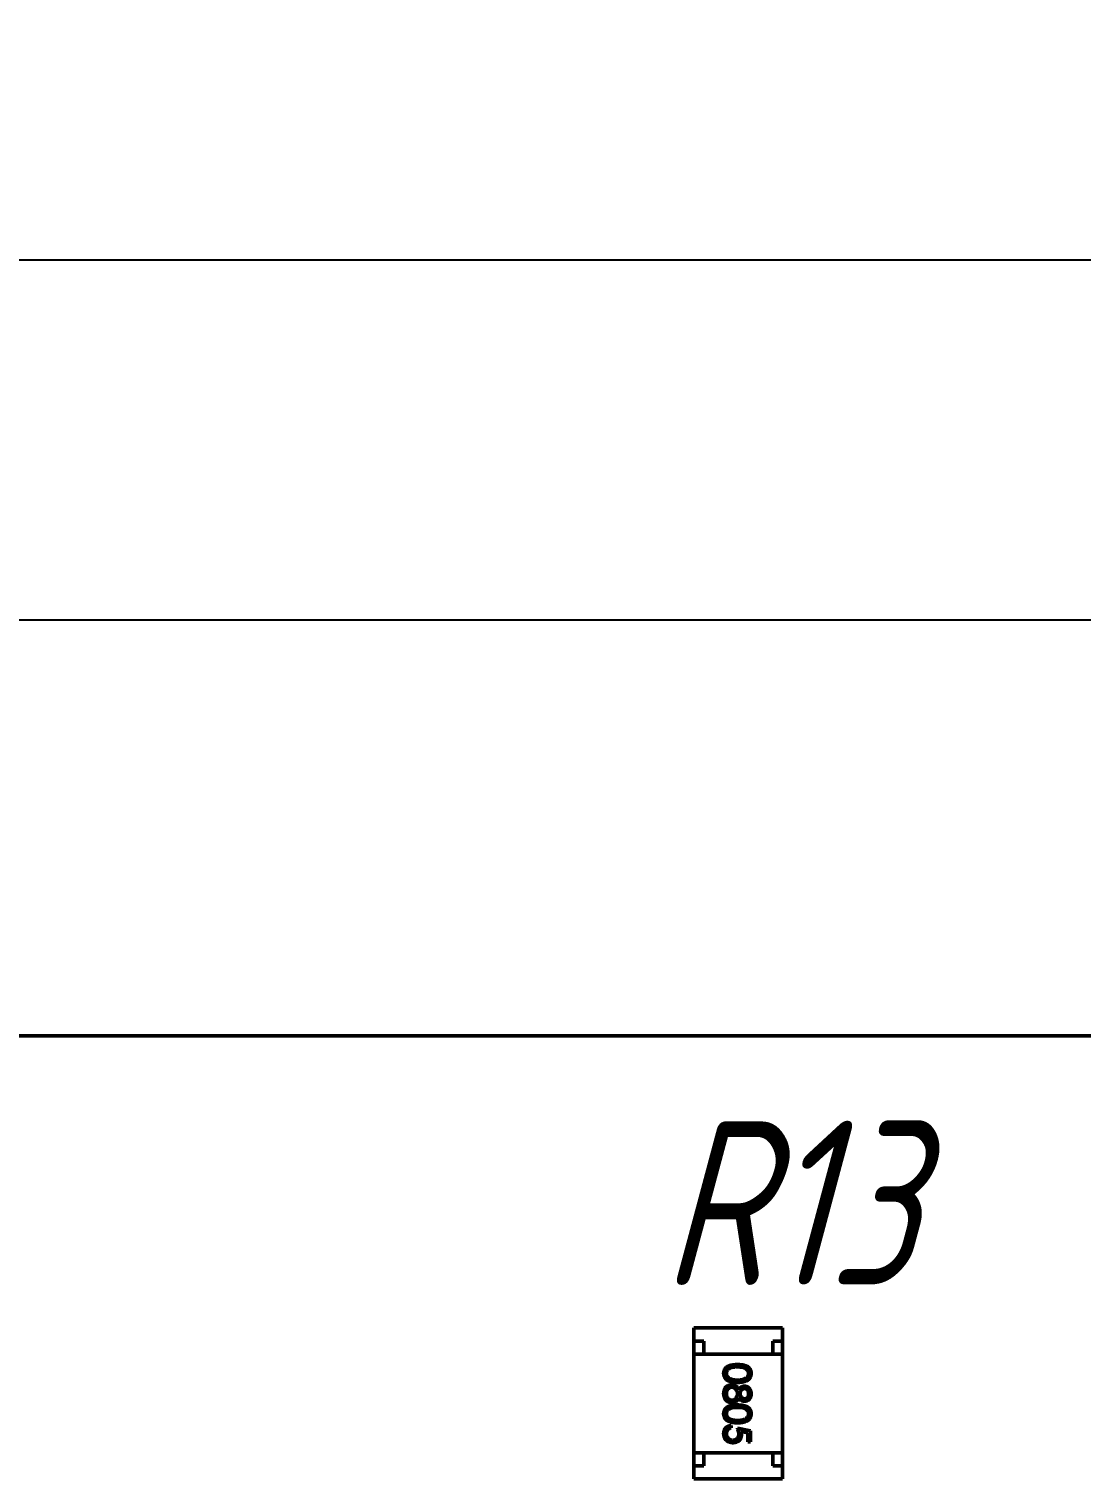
# Model space of a CAD drawing. Header units: millimetres. Extents: x 3004 to 446186229, y 1206 to 1506.
# Drawn here: x 3109.64 to 3125.66, y 1453.79 to 1475.87 of the extents above; entities that cross this region are included whole.
import ezdxf

# ---------------------------------------------------------------- set-up
doc = ezdxf.new("R2010")
doc.units = ezdxf.units.MM
doc.layers.add('Tonk', color=7, linetype='Continuous', lineweight=25)
doc.layers.add('Видимый контур (ГОСТ)', color=7, linetype='Continuous', lineweight=50)
doc.styles.get("Standard").update_dxf_attribs({"font": '', "width": 0.8, "oblique": 15})
doc.styles.get('Standard').set_extended_font_data('GOST type B')
doc.dimstyles.new('ISO-25', dxfattribs={"dimtxt": 2.5, "dimasz": 2.5, "dimexe": 1.25, "dimexo": 0, "dimtad": 1, "dimtxsty": 'Standard', "dimcen": 2.5, "dimadec": 0, "dimazin": 0, "dimtfac": 1, "dimtmove": 0, "dimatfit": 3, "dimfxl": 1, "dimarcsym": 0})

# ---------------------------------------------------------------- blocks, each defined once
blk = doc.blocks.new('*D35')
at = {"layer": 'Tonk', "color": 0, "lineweight": -2, "transparency": 16777216}
for p, q in [((3072.222, 1456.102), (3072.222, 1473.603)), ((3186.396, 1454.893), (3186.396, 1473.603)), ((3074.722, 1472.353), (3183.896, 1472.353))]:
    blk.add_line(p, q, dxfattribs=at)
at = {"layer": 'Tonk', "color": 0, "transparency": 16777216}
for points in [[(3074.722, 1472.769), (3074.722, 1471.936), (3072.222, 1472.353)], [(3183.896, 1472.769), (3183.896, 1471.936), (3186.396, 1472.353)]]:
    blk.add_solid(points, dxfattribs=at)
at = {"layer": 'Tonk', "color": 0, "transparency": 16777216, "insert": (3129.309, 1474.228), "char_height": 2.5, "attachment_point": 5}
blk.add_mtext('120*', dxfattribs=at)
blk = doc.blocks.new('*D45')
at = {"layer": 'Tonk', "color": 0, "lineweight": -2, "transparency": 16777216}
for p, q in [((3074.877, 1459.037), (3074.877, 1468.121)), ((3180.717, 1459.037), (3180.717, 1468.121)), ((3077.377, 1466.871), (3178.217, 1466.871))]:
    blk.add_line(p, q, dxfattribs=at)
at = {"layer": 'Tonk', "color": 0, "transparency": 16777216}
for points in [[(3077.377, 1467.287), (3077.377, 1466.454), (3074.877, 1466.871)], [(3178.217, 1467.287), (3178.217, 1466.454), (3180.717, 1466.871)]]:
    blk.add_solid(points, dxfattribs=at)
at = {"layer": 'Tonk', "color": 0, "transparency": 16777216, "insert": (3127.797, 1468.746), "char_height": 2.5, "attachment_point": 5}
blk.add_mtext('110*', dxfattribs=at)

msp = doc.modelspace()

# ---------------------------------------------------------------- linework, layer by layer
at = {"layer": 'Видимый контур (ГОСТ)'}
for p, q in [((3076.55695, 1460.53704), (3179.71695, 1460.53704)), ((3119.76695, 1456.08704), (3121.11695, 1456.08704)), ((3119.76695, 1456.08704), (3119.76695, 1455.88704)), ((3121.11695, 1456.08704), (3121.11695, 1455.88704)), ((3119.76695, 1455.88704), (3119.76695, 1455.68704)), ((3119.91695, 1455.88704), (3119.76695, 1455.88704)), ((3119.91695, 1455.68704), (3119.91695, 1455.88704)), ((3120.96695, 1455.88704), (3120.96695, 1455.68704)), ((3121.11695, 1455.88704), (3120.96695, 1455.88704)), ((3121.11695, 1455.68704), (3121.11695, 1455.88704)), ((3121.11695, 1455.68704), (3119.76695, 1455.68704)), ((3119.76695, 1454.18704), (3119.76695, 1455.68704)), ((3119.91695, 1455.68704), (3120.96695, 1455.68704)), ((3121.11695, 1454.18704), (3121.11695, 1455.68704)), ((3120.33169, 1454.60145), (3120.33169, 1454.56555)), ((3120.42912, 1454.56042), (3120.62912, 1454.5194)), ((3120.5881, 1454.49135), (3120.48289, 1454.51291)), ((3120.5881, 1454.35529), (3120.5881, 1454.49135)), ((3120.62912, 1454.5194), (3120.62912, 1454.35529)), ((3120.62912, 1454.35529), (3120.5881, 1454.35529)), ((3119.76695, 1454.18704), (3119.76695, 1453.98704)), ((3121.11695, 1454.18704), (3119.76695, 1454.18704)), ((3119.91695, 1454.18704), (3120.96695, 1454.18704)), ((3119.91695, 1453.98704), (3119.91695, 1454.18704)), ((3120.96695, 1454.18704), (3120.96695, 1453.98704)), ((3121.11695, 1453.98704), (3121.11695, 1454.18704)), ((3119.76695, 1453.98704), (3119.91695, 1453.98704)), ((3119.76695, 1453.78704), (3119.76695, 1453.98704)), ((3120.96695, 1453.98704), (3121.11695, 1453.98704)), ((3121.11695, 1453.78704), (3121.11695, 1453.98704)), ((3119.76695, 1453.78704), (3121.11695, 1453.78704))]:
    msp.add_line(p, q, dxfattribs=at)
for points, knots in [([(3120.21887, 1455.39592), (3120.21892, 1455.39907), (3120.21902, 1455.40529), (3120.22011, 1455.41451), (3120.22186, 1455.42346), (3120.22431, 1455.43218), (3120.2273, 1455.44072), (3120.23121, 1455.44896), (3120.2357, 1455.45699), (3120.24082, 1455.46479), (3120.24669, 1455.47222), (3120.25317, 1455.47932), (3120.26044, 1455.48591), (3120.26838, 1455.49204), (3120.27692, 1455.49786), (3120.28617, 1455.50322), (3120.2961, 1455.50818), (3120.30676, 1455.51271), (3120.31832, 1455.51672), (3120.33091, 1455.52027), (3120.34464, 1455.52307), (3120.35939, 1455.52547), (3120.37524, 1455.52741), (3120.39219, 1455.52873), (3120.41023, 1455.52954), (3120.4226, 1455.52962), (3120.42896, 1455.52965)], [0, 0, 0, 0, 0.03378715, 0.06662166, 0.09928488, 0.13136117, 0.16358519, 0.19610393, 0.22890225, 0.26215806, 0.29599122, 0.33021785, 0.36505983, 0.40095074, 0.43762038, 0.47570753, 0.51538069, 0.55641354, 0.59976483, 0.64642416, 0.69643144, 0.74978152, 0.80657331, 0.86743553, 0.93188675, 1, 1, 1, 1]), ([(3120.42896, 1455.25786), (3120.42284, 1455.25793), (3120.41093, 1455.25808), (3120.39349, 1455.25883), (3120.37704, 1455.26031), (3120.36152, 1455.26216), (3120.34699, 1455.26473), (3120.33342, 1455.26788), (3120.32074, 1455.27139), (3120.30906, 1455.27571), (3120.29821, 1455.28044), (3120.28808, 1455.28559), (3120.27857, 1455.29111), (3120.26977, 1455.29712), (3120.26161, 1455.30353), (3120.25424, 1455.31046), (3120.24748, 1455.31774), (3120.24146, 1455.32545), (3120.2362, 1455.33349), (3120.23149, 1455.34172), (3120.22769, 1455.35026), (3120.22443, 1455.35894), (3120.22193, 1455.36787), (3120.22021, 1455.37704), (3120.219, 1455.38641), (3120.21891, 1455.39274), (3120.21887, 1455.39592)], [0, 0, 0, 0, 0.06506329, 0.12677317, 0.18551576, 0.24076468, 0.2929798, 0.34225037, 0.38891929, 0.43277566, 0.47462843, 0.51477469, 0.55360589, 0.59142641, 0.62802812, 0.66380363, 0.69898434, 0.73359149, 0.76762847, 0.80120835, 0.83426384, 0.86698069, 0.89971974, 0.93270191, 0.96617588, 1, 1, 1, 1]), ([(3120.42912, 1455.49376), (3120.42378, 1455.49374), (3120.41341, 1455.49372), (3120.39834, 1455.49302), (3120.38429, 1455.49208), (3120.37123, 1455.49086), (3120.35921, 1455.48906), (3120.34815, 1455.48703), (3120.33811, 1455.48457), (3120.32902, 1455.48166), (3120.32071, 1455.47834), (3120.31299, 1455.47472), (3120.30575, 1455.47082), (3120.29906, 1455.46647), (3120.2929, 1455.46172), (3120.28716, 1455.4567), (3120.28204, 1455.4512), (3120.2759, 1455.4436), (3120.26955, 1455.43357), (3120.26403, 1455.42093), (3120.26055, 1455.40794), (3120.26011, 1455.39912), (3120.25989, 1455.39472)], [0, 0, 0, 0, 0.07295107, 0.14158369, 0.20592646, 0.26530136, 0.32059723, 0.3718165, 0.41878977, 0.46169873, 0.50213358, 0.54080432, 0.57818053, 0.61429687, 0.64967824, 0.68429946, 0.71835895, 0.75208086, 0.81765244, 0.87972208, 0.93996556, 1, 1, 1, 1]), ([(3120.25989, 1455.39472), (3120.26007, 1455.39029), (3120.26044, 1455.38144), (3120.26396, 1455.36851), (3120.26927, 1455.35596), (3120.27555, 1455.34612), (3120.28153, 1455.33864), (3120.28663, 1455.33327), (3120.29234, 1455.32835), (3120.2985, 1455.32368), (3120.30523, 1455.3194), (3120.31249, 1455.31551), (3120.32031, 1455.31196), (3120.32577, 1455.30993), (3120.32856, 1455.3089)], [0, 0, 0, 0, 0.1128134, 0.22539388, 0.33959481, 0.45967541, 0.52173519, 0.58392584, 0.64817414, 0.71388104, 0.78100445, 0.85145093, 0.92405069, 1, 1, 1, 1]), ([(3120.42896, 1455.52965), (3120.43537, 1455.52962), (3120.44783, 1455.52954), (3120.46597, 1455.52873), (3120.483, 1455.52739), (3120.4989, 1455.52554), (3120.51368, 1455.5233), (3120.52731, 1455.5203), (3120.53984, 1455.51689), (3120.55132, 1455.51295), (3120.5619, 1455.50849), (3120.57178, 1455.50364), (3120.58094, 1455.4982), (3120.58953, 1455.49249), (3120.5974, 1455.48627), (3120.60467, 1455.47973), (3120.61118, 1455.47259), (3120.6171, 1455.46512), (3120.6223, 1455.45723), (3120.62687, 1455.44915), (3120.63078, 1455.44084), (3120.63385, 1455.43226), (3120.63639, 1455.42349), (3120.63813, 1455.41451), (3120.63922, 1455.40529), (3120.63933, 1455.39907), (3120.63938, 1455.39592)], [0, 0, 0, 0, 0.06859462, 0.13324604, 0.19431259, 0.25127922, 0.30451344, 0.35423491, 0.40048059, 0.44341075, 0.48401487, 0.5232523, 0.56104237, 0.59790024, 0.63351849, 0.66831435, 0.70249567, 0.73668535, 0.77029317, 0.80343726, 0.83591295, 0.86846025, 0.90084654, 0.93346652, 0.96625758, 1, 1, 1, 1]), ([(3120.63938, 1455.39592), (3120.63932, 1455.39274), (3120.63921, 1455.38641), (3120.63815, 1455.37706), (3120.63638, 1455.36792), (3120.63387, 1455.35904), (3120.63076, 1455.35034), (3120.62687, 1455.34189), (3120.62233, 1455.33364), (3120.61701, 1455.32571), (3120.61106, 1455.31803), (3120.60435, 1455.31078), (3120.59693, 1455.30396), (3120.58888, 1455.29748), (3120.58004, 1455.29153), (3120.57058, 1455.28587), (3120.56033, 1455.2808), (3120.54945, 1455.27591), (3120.53765, 1455.2717), (3120.52499, 1455.26789), (3120.51132, 1455.26482), (3120.49672, 1455.26226), (3120.48113, 1455.26028), (3120.46459, 1455.25884), (3120.44708, 1455.25808), (3120.43511, 1455.25793), (3120.42896, 1455.25786)], [0, 0, 0, 0, 0.03378812, 0.06719393, 0.09986241, 0.13256661, 0.16515117, 0.19791319, 0.231319, 0.26508328, 0.29925531, 0.33439857, 0.36994282, 0.40628356, 0.44406382, 0.48299771, 0.52335445, 0.56553659, 0.60961292, 0.65639081, 0.70588549, 0.7583245, 0.81383178, 0.87279456, 0.93472223, 1, 1, 1, 1]), ([(3120.59835, 1455.39472), (3120.59812, 1455.39914), (3120.59766, 1455.408), (3120.59438, 1455.42108), (3120.58866, 1455.43361), (3120.58238, 1455.44359), (3120.5764, 1455.45123), (3120.57121, 1455.45661), (3120.56554, 1455.46165), (3120.55932, 1455.4663), (3120.55264, 1455.47065), (3120.54544, 1455.47465), (3120.53769, 1455.47825), (3120.52939, 1455.48158), (3120.52029, 1455.4845), (3120.51026, 1455.48691), (3120.49924, 1455.48914), (3120.48716, 1455.49071), (3120.4741, 1455.49212), (3120.46001, 1455.49302), (3120.44491, 1455.49372), (3120.43449, 1455.49374), (3120.42912, 1455.49376)], [0, 0, 0, 0, 0.06038662, 0.12088325, 0.18275462, 0.24781103, 0.2812991, 0.31508762, 0.3497024, 0.38485658, 0.4209662, 0.45851119, 0.49717472, 0.53760205, 0.58050302, 0.62746754, 0.67838821, 0.73398322, 0.7937467, 0.85771367, 0.92669786, 1, 1, 1, 1]), ([(3120.42912, 1455.29376), (3120.43393, 1455.29382), (3120.44333, 1455.29394), (3120.45711, 1455.29441), (3120.47019, 1455.29563), (3120.48264, 1455.29697), (3120.49438, 1455.29896), (3120.50552, 1455.30111), (3120.51591, 1455.30399), (3120.52572, 1455.30706), (3120.53484, 1455.31058), (3120.54331, 1455.31446), (3120.55117, 1455.3186), (3120.5584, 1455.3231), (3120.56504, 1455.3279), (3120.57094, 1455.33312), (3120.57629, 1455.33858), (3120.5824, 1455.34621), (3120.58863, 1455.35621), (3120.59436, 1455.36865), (3120.59766, 1455.38159), (3120.59812, 1455.39035), (3120.59835, 1455.39472)], [0, 0, 0, 0, 0.0656812, 0.12848646, 0.18817513, 0.24510613, 0.29944842, 0.35082294, 0.39994168, 0.44667174, 0.49125453, 0.53337634, 0.57385275, 0.61252631, 0.64959714, 0.68553204, 0.72010579, 0.75383766, 0.81892542, 0.88049346, 0.94031133, 1, 1, 1, 1]), ([(3120.21887, 1455.08662), (3120.219, 1455.092), (3120.21925, 1455.10245), (3120.22099, 1455.11767), (3120.22403, 1455.13186), (3120.2282, 1455.14509), (3120.23362, 1455.1573), (3120.24036, 1455.16844), (3120.24816, 1455.17867), (3120.25723, 1455.1877), (3120.26695, 1455.19571), (3120.27698, 1455.20274), (3120.28732, 1455.20859), (3120.29781, 1455.21354), (3120.30861, 1455.21733), (3120.31965, 1455.21996), (3120.33091, 1455.22163), (3120.33852, 1455.22185), (3120.34234, 1455.22196)], [0, 0, 0, 0, 0.07855643, 0.15286284, 0.22355969, 0.29037494, 0.35540307, 0.41829116, 0.48038856, 0.54307262, 0.60492394, 0.66439831, 0.72194255, 0.77837489, 0.83382994, 0.88886124, 0.94408894, 1, 1, 1, 1]), ([(3120.34114, 1455.18606), (3120.33755, 1455.18591), (3120.33042, 1455.1856), (3120.31989, 1455.18315), (3120.30969, 1455.17921), (3120.29992, 1455.17372), (3120.29078, 1455.16693), (3120.28281, 1455.15857), (3120.27574, 1455.14917), (3120.27001, 1455.13841), (3120.26544, 1455.12666), (3120.26229, 1455.11392), (3120.26021, 1455.10037), (3120.26, 1455.09101), (3120.25989, 1455.08622)], [0, 0, 0, 0, 0.07489821, 0.14859629, 0.22447123, 0.30232274, 0.38191862, 0.4611487, 0.54241712, 0.62671608, 0.71459683, 0.80490292, 0.90012725, 1, 1, 1, 1]), ([(3120.32856, 1455.3089), (3120.33213, 1455.30769), (3120.33938, 1455.30525), (3120.35062, 1455.30209), (3120.36241, 1455.2996), (3120.37469, 1455.29737), (3120.38754, 1455.29584), (3120.40092, 1455.29461), (3120.41485, 1455.29389), (3120.42431, 1455.2938), (3120.42912, 1455.29376)], [0, 0, 0, 0, 0.11058834, 0.22454175, 0.34250349, 0.4643241, 0.59075603, 0.72222748, 0.85884284, 1, 1, 1, 1]), ([(3120.42912, 1455.0839), (3120.42906, 1455.08746), (3120.42893, 1455.09444), (3120.42755, 1455.10466), (3120.42563, 1455.11447), (3120.42271, 1455.12384), (3120.41892, 1455.13276), (3120.41435, 1455.14127), (3120.40896, 1455.14932), (3120.4028, 1455.1568), (3120.39617, 1455.16362), (3120.38914, 1455.16961), (3120.38186, 1455.1747), (3120.37423, 1455.17879), (3120.3664, 1455.18216), (3120.3582, 1455.18436), (3120.34976, 1455.18578), (3120.34403, 1455.18597), (3120.34114, 1455.18606)], [0, 0, 0, 0, 0.07126869, 0.13981179, 0.20649743, 0.27153524, 0.33608183, 0.40052839, 0.46498384, 0.53005031, 0.59442341, 0.65558271, 0.71484911, 0.77211506, 0.82899921, 0.88512216, 0.94207935, 1, 1, 1, 1]), ([(3120.34234, 1455.22196), (3120.34515, 1455.22189), (3120.3507, 1455.22176), (3120.35889, 1455.22086), (3120.36687, 1455.21941), (3120.37466, 1455.21744), (3120.3822, 1455.21476), (3120.38953, 1455.21153), (3120.39666, 1455.20777), (3120.40363, 1455.20342), (3120.41033, 1455.19836), (3120.41689, 1455.19262), (3120.4232, 1455.18611), (3120.42934, 1455.17888), (3120.43542, 1455.17102), (3120.44111, 1455.16232), (3120.4468, 1455.15303), (3120.45021, 1455.14642), (3120.45196, 1455.14303)], [0, 0, 0, 0, 0.05885359, 0.11631546, 0.17267484, 0.22878039, 0.28458036, 0.34025651, 0.39662981, 0.45350726, 0.51231819, 0.57264844, 0.63602194, 0.70236295, 0.77148306, 0.84418448, 0.92006979, 1, 1, 1, 1]), ([(3120.45196, 1455.14303), (3120.45449, 1455.14767), (3120.45939, 1455.15666), (3120.46839, 1455.16855), (3120.47813, 1455.17877), (3120.48883, 1455.18702), (3120.50015, 1455.19352), (3120.51202, 1455.19798), (3120.52422, 1455.201), (3120.53255, 1455.2013), (3120.53673, 1455.20145)], [0, 0, 0, 0, 0.14586006, 0.2824259, 0.4108504, 0.53502942, 0.65470108, 0.77013343, 0.88455584, 1, 1, 1, 1]), ([(3120.53617, 1455.16555), (3120.53408, 1455.16547), (3120.52996, 1455.16532), (3120.52386, 1455.16412), (3120.51787, 1455.16233), (3120.51212, 1455.15951), (3120.50643, 1455.15613), (3120.50093, 1455.15196), (3120.4956, 1455.14699), (3120.49048, 1455.14139), (3120.48569, 1455.13528), (3120.48154, 1455.12882), (3120.47806, 1455.12207), (3120.47516, 1455.11511), (3120.47291, 1455.10786), (3120.47132, 1455.10038), (3120.47033, 1455.09266), (3120.47021, 1455.08743), (3120.47015, 1455.08478)], [0, 0, 0, 0, 0.05456395, 0.1078262, 0.16192371, 0.2175097, 0.27449833, 0.33481476, 0.39755495, 0.46475458, 0.53290121, 0.60009721, 0.66535416, 0.73108363, 0.79688349, 0.86329159, 0.93083122, 1, 1, 1, 1]), ([(3120.59835, 1455.08622), (3120.59828, 1455.08903), (3120.59813, 1455.09452), (3120.59737, 1455.10257), (3120.59589, 1455.11022), (3120.59392, 1455.11756), (3120.59126, 1455.12448), (3120.58813, 1455.13109), (3120.58432, 1455.13725), (3120.58005, 1455.14306), (3120.57536, 1455.14829), (3120.57046, 1455.15293), (3120.56528, 1455.15679), (3120.55993, 1455.16006), (3120.55426, 1455.16243), (3120.54843, 1455.16421), (3120.54239, 1455.16541), (3120.53826, 1455.1655), (3120.53617, 1455.16555)], [0, 0, 0, 0, 0.07524331, 0.14720881, 0.21644709, 0.28402504, 0.35065545, 0.41503132, 0.47962983, 0.54465163, 0.60804424, 0.66782757, 0.72511425, 0.78099171, 0.835527, 0.88943815, 0.94407209, 1, 1, 1, 1]), ([(3120.53673, 1455.20145), (3120.541, 1455.20126), (3120.54956, 1455.20089), (3120.56232, 1455.19785), (3120.57485, 1455.1929), (3120.58709, 1455.18616), (3120.59862, 1455.17778), (3120.60897, 1455.16771), (3120.61804, 1455.15622), (3120.62564, 1455.14334), (3120.63184, 1455.12948), (3120.63611, 1455.11487), (3120.6389, 1455.09974), (3120.63922, 1455.08944), (3120.63938, 1455.08422)], [0, 0, 0, 0, 0.07405843, 0.14887035, 0.22666767, 0.30773476, 0.3911572, 0.47392936, 0.55792775, 0.64498929, 0.73336406, 0.82109204, 0.90928721, 1, 1, 1, 1]), ([(3120.26278, 1454.98045), (3120.25928, 1454.98364), (3120.25233, 1454.98996), (3120.24331, 1455.00079), (3120.23572, 1455.01268), (3120.22954, 1455.02558), (3120.22473, 1455.03945), (3120.22128, 1455.0543), (3120.2193, 1455.07014), (3120.21901, 1455.08104), (3120.21887, 1455.08662)], [0, 0, 0, 0, 0.11928345, 0.23709288, 0.35479604, 0.4745763, 0.59746007, 0.72492615, 0.8588832, 1, 1, 1, 1]), ([(3120.25989, 1455.08622), (3120.25996, 1455.08248), (3120.2601, 1455.07519), (3120.26134, 1455.06455), (3120.2633, 1455.05451), (3120.26615, 1455.04509), (3120.26963, 1455.03618), (3120.27411, 1455.02794), (3120.2792, 1455.02015), (3120.28524, 1455.01319), (3120.29169, 1455.00685), (3120.29853, 1455.00133), (3120.30555, 1454.99654), (3120.31293, 1454.99277), (3120.32052, 1454.98976), (3120.32838, 1454.9876), (3120.33655, 1454.98627), (3120.3421, 1454.98613), (3120.34491, 1454.98606)], [0, 0, 0, 0, 0.07655893, 0.14916135, 0.21882685, 0.28556714, 0.35031311, 0.41412515, 0.47717916, 0.54036802, 0.60220239, 0.66203365, 0.71993441, 0.77590743, 0.83111486, 0.88666745, 0.94255236, 1, 1, 1, 1]), ([(3120.34563, 1454.95017), (3120.34178, 1454.95025), (3120.33415, 1454.95043), (3120.3229, 1454.95195), (3120.31198, 1454.95422), (3120.30138, 1454.95755), (3120.29116, 1454.96186), (3120.28132, 1454.96717), (3120.27169, 1454.97318), (3120.26577, 1454.97801), (3120.26278, 1454.98045)], [0, 0, 0, 0, 0.12815819, 0.25367314, 0.37732531, 0.49938455, 0.62291837, 0.74583939, 0.87139529, 1, 1, 1, 1]), ([(3120.34491, 1454.98606), (3120.34764, 1454.98617), (3120.35302, 1454.98637), (3120.36099, 1454.98767), (3120.36869, 1454.98994), (3120.37622, 1454.99307), (3120.38341, 1454.99722), (3120.39047, 1455.00212), (3120.39718, 1455.00803), (3120.40361, 1455.0147), (3120.40956, 1455.02198), (3120.41482, 1455.02971), (3120.41924, 1455.03784), (3120.42285, 1455.04636), (3120.42568, 1455.05523), (3120.42766, 1455.06447), (3120.4289, 1455.07406), (3120.42905, 1455.08058), (3120.42912, 1455.0839)], [0, 0, 0, 0, 0.05733943, 0.11306333, 0.16918145, 0.22577456, 0.2838263, 0.34345428, 0.40590696, 0.47139226, 0.53800283, 0.60306356, 0.66760183, 0.73222544, 0.79700481, 0.86304799, 0.93035699, 1, 1, 1, 1]), ([(3120.45196, 1455.02749), (3120.45025, 1455.02422), (3120.44692, 1455.01783), (3120.44156, 1455.00874), (3120.43591, 1455.00042), (3120.43024, 1454.99266), (3120.42432, 1454.98559), (3120.41815, 1454.97929), (3120.41187, 1454.9736), (3120.40537, 1454.96864), (3120.39867, 1454.96427), (3120.39176, 1454.9605), (3120.38464, 1454.95728), (3120.37725, 1454.95472), (3120.36969, 1454.95262), (3120.36186, 1454.95117), (3120.35382, 1454.95039), (3120.34838, 1454.95024), (3120.34563, 1454.95017)], [0, 0, 0, 0, 0.07952483, 0.15509998, 0.22721982, 0.2959105, 0.36205588, 0.42552012, 0.48581272, 0.54449471, 0.60145964, 0.65784059, 0.71397447, 0.76946795, 0.82612997, 0.88288536, 0.94070088, 1, 1, 1, 1]), ([(3120.53561, 1454.97068), (3120.53127, 1454.97084), (3120.52275, 1454.97116), (3120.51032, 1454.97387), (3120.49869, 1454.97843), (3120.48771, 1454.98466), (3120.47758, 1454.99278), (3120.46819, 1455.00268), (3120.45944, 1455.01428), (3120.4545, 1455.02299), (3120.45196, 1455.02749)], [0, 0, 0, 0, 0.12190404, 0.23941261, 0.3554101, 0.47209073, 0.59285898, 0.71870347, 0.85489238, 1, 1, 1, 1]), ([(3120.47015, 1455.08478), (3120.47025, 1455.08138), (3120.47045, 1455.07461), (3120.47229, 1455.06464), (3120.47519, 1455.05494), (3120.47917, 1455.04562), (3120.48415, 1455.03692), (3120.49012, 1455.02917), (3120.49694, 1455.02243), (3120.50449, 1455.01677), (3120.51253, 1455.01238), (3120.5206, 1455.00896), (3120.52878, 1455.00696), (3120.53427, 1455.0067), (3120.53697, 1455.00658)], [0, 0, 0, 0, 0.08968994, 0.17849401, 0.26683775, 0.35655818, 0.44533425, 0.53080584, 0.61407622, 0.69770709, 0.77914195, 0.85535359, 0.92855682, 1, 1, 1, 1]), ([(3120.63938, 1455.08422), (3120.63921, 1455.07913), (3120.63889, 1455.0691), (3120.63617, 1455.05436), (3120.63163, 1455.04026), (3120.62547, 1455.02684), (3120.61788, 1455.01434), (3120.60869, 1455.0033), (3120.59839, 1454.99355), (3120.58686, 1454.98548), (3120.57466, 1454.97883), (3120.56191, 1454.97421), (3120.54886, 1454.97124), (3120.54003, 1454.97087), (3120.53561, 1454.97068)], [0, 0, 0, 0, 0.08940971, 0.17630576, 0.2626259, 0.34944573, 0.43549826, 0.51892813, 0.60135466, 0.68425642, 0.76580674, 0.84487687, 0.92227979, 1, 1, 1, 1]), ([(3120.53697, 1455.00658), (3120.53887, 1455.00664), (3120.54265, 1455.00676), (3120.54822, 1455.00775), (3120.55366, 1455.00939), (3120.55902, 1455.01162), (3120.56423, 1455.01455), (3120.56936, 1455.01802), (3120.57429, 1455.02223), (3120.57916, 1455.02696), (3120.58366, 1455.03233), (3120.58762, 1455.03832), (3120.59098, 1455.0449), (3120.59371, 1455.05207), (3120.59576, 1455.05982), (3120.5973, 1455.06809), (3120.59816, 1455.07696), (3120.59829, 1455.08307), (3120.59835, 1455.08622)], [0, 0, 0, 0, 0.05090244, 0.10103404, 0.15108382, 0.20306199, 0.25624843, 0.31084671, 0.3687691, 0.43001504, 0.49251965, 0.55604872, 0.62199568, 0.69019237, 0.76138485, 0.83635622, 0.91548701, 1, 1, 1, 1]), ([(3120.21887, 1454.78053), (3120.21892, 1454.78369), (3120.21902, 1454.78991), (3120.22011, 1454.79913), (3120.22186, 1454.80807), (3120.22431, 1454.81679), (3120.2273, 1454.82533), (3120.23121, 1454.83357), (3120.2357, 1454.8416), (3120.24082, 1454.84941), (3120.24669, 1454.85684), (3120.25317, 1454.86394), (3120.26044, 1454.87052), (3120.26838, 1454.87665), (3120.27692, 1454.88248), (3120.28617, 1454.88784), (3120.2961, 1454.89279), (3120.30676, 1454.89732), (3120.31832, 1454.90134), (3120.33091, 1454.90489), (3120.34464, 1454.90769), (3120.35939, 1454.91009), (3120.37524, 1454.91202), (3120.39219, 1454.91334), (3120.41023, 1454.91416), (3120.4226, 1454.91423), (3120.42896, 1454.91427)], [0, 0, 0, 0, 0.03378715, 0.06662166, 0.09928488, 0.13136117, 0.16358519, 0.19610393, 0.22890225, 0.26215806, 0.29599122, 0.33021785, 0.36505983, 0.40095074, 0.43762038, 0.47570753, 0.51538069, 0.55641354, 0.59976483, 0.64642416, 0.69643144, 0.74978152, 0.80657331, 0.86743553, 0.93188675, 1, 1, 1, 1]), ([(3120.42896, 1454.64247), (3120.42284, 1454.64255), (3120.41093, 1454.64269), (3120.39349, 1454.64344), (3120.37704, 1454.64493), (3120.36152, 1454.64678), (3120.34699, 1454.64934), (3120.33342, 1454.6525), (3120.32074, 1454.656), (3120.30906, 1454.66033), (3120.29821, 1454.66506), (3120.28808, 1454.67021), (3120.27857, 1454.67572), (3120.26977, 1454.68173), (3120.26161, 1454.68814), (3120.25424, 1454.69508), (3120.24748, 1454.70236), (3120.24146, 1454.71006), (3120.2362, 1454.71811), (3120.23149, 1454.72633), (3120.22769, 1454.73488), (3120.22443, 1454.74355), (3120.22193, 1454.75248), (3120.22021, 1454.76165), (3120.219, 1454.77102), (3120.21891, 1454.77735), (3120.21887, 1454.78053)], [0, 0, 0, 0, 0.06506329, 0.12677317, 0.18551576, 0.24076468, 0.2929798, 0.34225037, 0.38891929, 0.43277566, 0.47462843, 0.51477469, 0.55360589, 0.59142641, 0.62802812, 0.66380363, 0.69898434, 0.73359149, 0.76762847, 0.80120835, 0.83426384, 0.86698069, 0.89971974, 0.93270191, 0.96617588, 1, 1, 1, 1]), ([(3120.42912, 1454.87837), (3120.42378, 1454.87836), (3120.41341, 1454.87833), (3120.39834, 1454.87764), (3120.38429, 1454.8767), (3120.37123, 1454.87548), (3120.35921, 1454.87367), (3120.34815, 1454.87165), (3120.33811, 1454.86919), (3120.32902, 1454.86627), (3120.32071, 1454.86295), (3120.31299, 1454.85933), (3120.30575, 1454.85544), (3120.29906, 1454.85108), (3120.2929, 1454.84634), (3120.28716, 1454.84131), (3120.28204, 1454.83582), (3120.2759, 1454.82822), (3120.26955, 1454.81818), (3120.26403, 1454.80554), (3120.26055, 1454.79255), (3120.26011, 1454.78373), (3120.25989, 1454.77933)], [0, 0, 0, 0, 0.07295107, 0.14158369, 0.20592646, 0.26530136, 0.32059723, 0.3718165, 0.41878977, 0.46169873, 0.50213358, 0.54080432, 0.57818053, 0.61429687, 0.64967824, 0.68429946, 0.71835895, 0.75208086, 0.81765244, 0.87972208, 0.93996556, 1, 1, 1, 1]), ([(3120.25989, 1454.77933), (3120.26007, 1454.7749), (3120.26044, 1454.76605), (3120.26396, 1454.75312), (3120.26927, 1454.74057), (3120.27555, 1454.73073), (3120.28153, 1454.72325), (3120.28663, 1454.71789), (3120.29234, 1454.71297), (3120.2985, 1454.7083), (3120.30523, 1454.70402), (3120.31249, 1454.70013), (3120.32031, 1454.69657), (3120.32577, 1454.69455), (3120.32856, 1454.69352)], [0, 0, 0, 0, 0.1128134, 0.22539388, 0.33959481, 0.45967541, 0.52173519, 0.58392584, 0.64817414, 0.71388104, 0.78100445, 0.85145093, 0.92405069, 1, 1, 1, 1]), ([(3120.42896, 1454.91427), (3120.43537, 1454.91423), (3120.44783, 1454.91416), (3120.46597, 1454.91335), (3120.483, 1454.912), (3120.4989, 1454.91016), (3120.51368, 1454.90791), (3120.52731, 1454.90492), (3120.53984, 1454.90151), (3120.55132, 1454.89756), (3120.5619, 1454.89311), (3120.57178, 1454.88826), (3120.58094, 1454.88282), (3120.58953, 1454.87711), (3120.5974, 1454.87089), (3120.60467, 1454.86434), (3120.61118, 1454.85721), (3120.6171, 1454.84973), (3120.6223, 1454.84184), (3120.62687, 1454.83377), (3120.63078, 1454.82545), (3120.63385, 1454.81688), (3120.63639, 1454.80811), (3120.63813, 1454.79913), (3120.63922, 1454.78991), (3120.63933, 1454.78369), (3120.63938, 1454.78053)], [0, 0, 0, 0, 0.06859462, 0.13324604, 0.19431259, 0.25127922, 0.30451344, 0.35423491, 0.40048059, 0.44341075, 0.48401487, 0.5232523, 0.56104237, 0.59790024, 0.63351849, 0.66831435, 0.70249567, 0.73668535, 0.77029317, 0.80343726, 0.83591295, 0.86846025, 0.90084654, 0.93346652, 0.96625758, 1, 1, 1, 1]), ([(3120.63938, 1454.78053), (3120.63932, 1454.77735), (3120.63921, 1454.77103), (3120.63815, 1454.76167), (3120.63638, 1454.75254), (3120.63387, 1454.74365), (3120.63076, 1454.73495), (3120.62687, 1454.7265), (3120.62233, 1454.71825), (3120.61701, 1454.71033), (3120.61106, 1454.70265), (3120.60435, 1454.6954), (3120.59693, 1454.68857), (3120.58888, 1454.6821), (3120.58004, 1454.67615), (3120.57058, 1454.67048), (3120.56033, 1454.66541), (3120.54945, 1454.66053), (3120.53765, 1454.65631), (3120.52499, 1454.65251), (3120.51132, 1454.64944), (3120.49672, 1454.64688), (3120.48113, 1454.6449), (3120.46459, 1454.64345), (3120.44708, 1454.64269), (3120.43511, 1454.64255), (3120.42896, 1454.64247)], [0, 0, 0, 0, 0.03378812, 0.06719393, 0.09986241, 0.13256661, 0.16515117, 0.19791319, 0.231319, 0.26508328, 0.29925531, 0.33439857, 0.36994282, 0.40628356, 0.44406382, 0.48299771, 0.52335445, 0.56553659, 0.60961292, 0.65639081, 0.70588549, 0.7583245, 0.81383178, 0.87279456, 0.93472223, 1, 1, 1, 1]), ([(3120.59835, 1454.77933), (3120.59812, 1454.78376), (3120.59766, 1454.79261), (3120.59438, 1454.80569), (3120.58866, 1454.81823), (3120.58238, 1454.8282), (3120.5764, 1454.83584), (3120.57121, 1454.84122), (3120.56554, 1454.84627), (3120.55932, 1454.85092), (3120.55264, 1454.85527), (3120.54544, 1454.85927), (3120.53769, 1454.86287), (3120.52939, 1454.86619), (3120.52029, 1454.86912), (3120.51026, 1454.87153), (3120.49924, 1454.87375), (3120.48716, 1454.87533), (3120.4741, 1454.87673), (3120.46001, 1454.87763), (3120.44491, 1454.87833), (3120.43449, 1454.87836), (3120.42912, 1454.87837)], [0, 0, 0, 0, 0.06038662, 0.12088325, 0.18275462, 0.24781103, 0.2812991, 0.31508762, 0.3497024, 0.38485658, 0.4209662, 0.45851119, 0.49717472, 0.53760205, 0.58050302, 0.62746754, 0.67838821, 0.73398322, 0.7937467, 0.85771367, 0.92669786, 1, 1, 1, 1]), ([(3120.42912, 1454.67837), (3120.43393, 1454.67843), (3120.44333, 1454.67856), (3120.45711, 1454.67903), (3120.47019, 1454.68024), (3120.48264, 1454.68159), (3120.49438, 1454.68358), (3120.50552, 1454.68572), (3120.51591, 1454.6886), (3120.52572, 1454.69168), (3120.53484, 1454.6952), (3120.54331, 1454.69908), (3120.55117, 1454.70322), (3120.5584, 1454.70771), (3120.56504, 1454.71251), (3120.57094, 1454.71774), (3120.57629, 1454.72319), (3120.5824, 1454.73083), (3120.58863, 1454.74083), (3120.59436, 1454.75327), (3120.59766, 1454.76621), (3120.59812, 1454.77496), (3120.59835, 1454.77933)], [0, 0, 0, 0, 0.0656812, 0.12848646, 0.18817513, 0.24510613, 0.29944842, 0.35082294, 0.39994168, 0.44667174, 0.49125453, 0.53337634, 0.57385275, 0.61252631, 0.64959714, 0.68553204, 0.72010579, 0.75383766, 0.81892542, 0.88049346, 0.94031133, 1, 1, 1, 1]), ([(3120.21887, 1454.47941), (3120.21894, 1454.4834), (3120.2191, 1454.49124), (3120.22072, 1454.50273), (3120.22305, 1454.51378), (3120.22655, 1454.52431), (3120.23094, 1454.53441), (3120.23648, 1454.54394), (3120.24277, 1454.55316), (3120.25018, 1454.56167), (3120.25829, 1454.56957), (3120.26708, 1454.57665), (3120.27642, 1454.58295), (3120.28635, 1454.58838), (3120.29685, 1454.59301), (3120.30795, 1454.59664), (3120.3196, 1454.59958), (3120.32761, 1454.60082), (3120.33169, 1454.60145)], [0, 0, 0, 0, 0.06542114, 0.12870837, 0.19023614, 0.2507244, 0.31063718, 0.37076641, 0.43161474, 0.49352297, 0.55588346, 0.61734237, 0.67866804, 0.74071136, 0.80298536, 0.86680258, 0.93234717, 1, 1, 1, 1]), ([(3120.33169, 1454.56555), (3120.32787, 1454.56467), (3120.32054, 1454.56297), (3120.31024, 1454.55924), (3120.30106, 1454.55469), (3120.29288, 1454.54927), (3120.28575, 1454.54281), (3120.27939, 1454.53543), (3120.27366, 1454.52716), (3120.26888, 1454.51798), (3120.2648, 1454.50828), (3120.26209, 1454.49814), (3120.26018, 1454.48782), (3120.25999, 1454.48084), (3120.25989, 1454.47733)], [0, 0, 0, 0, 0.09468725, 0.18199416, 0.26437695, 0.34217986, 0.41861761, 0.49650908, 0.57736909, 0.66151059, 0.74673255, 0.83125798, 0.91520562, 1, 1, 1, 1]), ([(3120.32856, 1454.69352), (3120.33213, 1454.69231), (3120.33938, 1454.68986), (3120.35062, 1454.68671), (3120.36241, 1454.68422), (3120.37469, 1454.68198), (3120.38754, 1454.68046), (3120.40092, 1454.67923), (3120.41485, 1454.67851), (3120.42431, 1454.67842), (3120.42912, 1454.67837)], [0, 0, 0, 0, 0.11058834, 0.22454175, 0.34250349, 0.4643241, 0.59075603, 0.72222748, 0.85884284, 1, 1, 1, 1]), ([(3120.44963, 1454.47228), (3120.44949, 1454.47887), (3120.4492, 1454.49235), (3120.43982, 1454.5326), (3120.43257, 1454.55146), (3120.42912, 1454.56042)], [0, 0, 0, 0, 0.00197624802, 0.00197624802, 0.00394007396, 0.00394007396, 0.00394007396, 0.00394007396]), ([(3120.48289, 1454.51291), (3120.48406, 1454.50867), (3120.48632, 1454.50047), (3120.48884, 1454.48836), (3120.49035, 1454.47686), (3120.49056, 1454.4694), (3120.49066, 1454.46579)], [0, 0, 0, 0, 0.27506837, 0.53290146, 0.77397346, 1, 1, 1, 1]), ([(3120.35981, 1454.33991), (3120.35655, 1454.33999), (3120.35008, 1454.34014), (3120.34046, 1454.3409), (3120.33105, 1454.34238), (3120.32184, 1454.34437), (3120.31284, 1454.34694), (3120.30405, 1454.35006), (3120.2955, 1454.35388), (3120.28712, 1454.35807), (3120.2791, 1454.36278), (3120.27159, 1454.36801), (3120.2645, 1454.37354), (3120.25789, 1454.37949), (3120.2518, 1454.38591), (3120.24621, 1454.39273), (3120.24101, 1454.39989), (3120.23642, 1454.40751), (3120.2322, 1454.41541), (3120.22873, 1454.42371), (3120.22563, 1454.43222), (3120.22316, 1454.44107), (3120.22123, 1454.45022), (3120.21991, 1454.4597), (3120.21896, 1454.46946), (3120.2189, 1454.47607), (3120.21887, 1454.47941)], [0, 0, 0, 0, 0.04401447, 0.08743412, 0.1301184, 0.17255369, 0.21455476, 0.25629809, 0.29843823, 0.340849, 0.38271519, 0.42392405, 0.46424624, 0.50407367, 0.54386191, 0.58356672, 0.62309432, 0.66322906, 0.70355126, 0.74393789, 0.78454125, 0.82575011, 0.86775736, 0.91074516, 0.95491445, 1, 1, 1, 1]), ([(3120.25989, 1454.47733), (3120.25998, 1454.47391), (3120.26017, 1454.46716), (3120.26159, 1454.45724), (3120.26378, 1454.44766), (3120.26706, 1454.43852), (3120.27104, 1454.42966), (3120.27615, 1454.4213), (3120.28203, 1454.41319), (3120.28877, 1454.4056), (3120.29619, 1454.39865), (3120.30413, 1454.3925), (3120.3126, 1454.38739), (3120.32146, 1454.38307), (3120.33079, 1454.3798), (3120.34056, 1454.37746), (3120.3508, 1454.37609), (3120.35778, 1454.3759), (3120.36133, 1454.37581)], [0, 0, 0, 0, 0.0642073, 0.12642469, 0.18768028, 0.24821642, 0.30830506, 0.36966099, 0.43169855, 0.49594689, 0.55975802, 0.62229541, 0.68391064, 0.74509241, 0.80674023, 0.86908662, 0.93329, 1, 1, 1, 1]), ([(3120.49066, 1454.46579), (3120.49056, 1454.46132), (3120.49037, 1454.45254), (3120.48855, 1454.43969), (3120.48567, 1454.42742), (3120.48166, 1454.41577), (3120.47653, 1454.4047), (3120.47012, 1454.39432), (3120.46263, 1454.38447), (3120.45402, 1454.37533), (3120.44454, 1454.36705), (3120.43435, 1454.35976), (3120.42355, 1454.35357), (3120.41203, 1454.34859), (3120.39992, 1454.34461), (3120.38709, 1454.34197), (3120.37367, 1454.34021), (3120.36449, 1454.34001), (3120.35981, 1454.33991)], [0, 0, 0, 0, 0.06580765, 0.12939427, 0.19089406, 0.25128107, 0.31081496, 0.37037099, 0.43076826, 0.49288125, 0.55510395, 0.61606705, 0.67725603, 0.73825981, 0.80076213, 0.86477758, 0.93104529, 1, 1, 1, 1]), ([(3120.36133, 1454.37581), (3120.36454, 1454.37588), (3120.37082, 1454.37603), (3120.38001, 1454.37723), (3120.3887, 1454.37933), (3120.39695, 1454.38223), (3120.40474, 1454.38592), (3120.4121, 1454.39043), (3120.41893, 1454.39584), (3120.42523, 1454.40202), (3120.43104, 1454.4088), (3120.43599, 1454.41627), (3120.44016, 1454.4243), (3120.44375, 1454.43279), (3120.44634, 1454.44193), (3120.44828, 1454.45154), (3120.4494, 1454.46173), (3120.44955, 1454.4687), (3120.44963, 1454.47228)], [0, 0, 0, 0, 0.06535138, 0.12791603, 0.18836021, 0.24721608, 0.30563013, 0.36376984, 0.42266091, 0.48268729, 0.54330022, 0.60411796, 0.66496489, 0.72741349, 0.79146763, 0.85805544, 0.92703681, 1, 1, 1, 1])]:
    msp.add_open_spline(points, degree=3, knots=knots, dxfattribs=at)

# ---------------------------------------------------------------- texts
at = {"layer": 'Tonk', "insert": (3119.2758, 1459.24296), "char_height": 2.5, "attachment_point": 1}
msp.add_mtext_dynamic_manual_height_columns('R13', width=6.4128481, gutter_width=20, heights=[0], dxfattribs=at)

# ---------------------------------------------------------------- dimensions: what is measured, and where the dimension line sits
at = {"layer": 'Tonk'}
for base, p1, p2, text, picture, middle in [((3186.39575, 1472.3526), (3072.22195, 1456.10204), (3186.39575, 1454.89309), '120*', '*D35', (3129.30885, 1474.2276)), ((3180.71695, 1466.87057), (3074.87695, 1459.03704), (3180.71695, 1459.03704), '110*', '*D45', (3127.79695, 1468.74557))]:
    dim = msp.add_linear_dim(base=base, p1=p1, p2=p2, text=text, dimstyle='ISO-25', dxfattribs=at)
    dim.commit()
    dim.dimension.update_dxf_attribs({"geometry": picture, "text_midpoint": middle})

doc.saveas('drawing.dxf')
